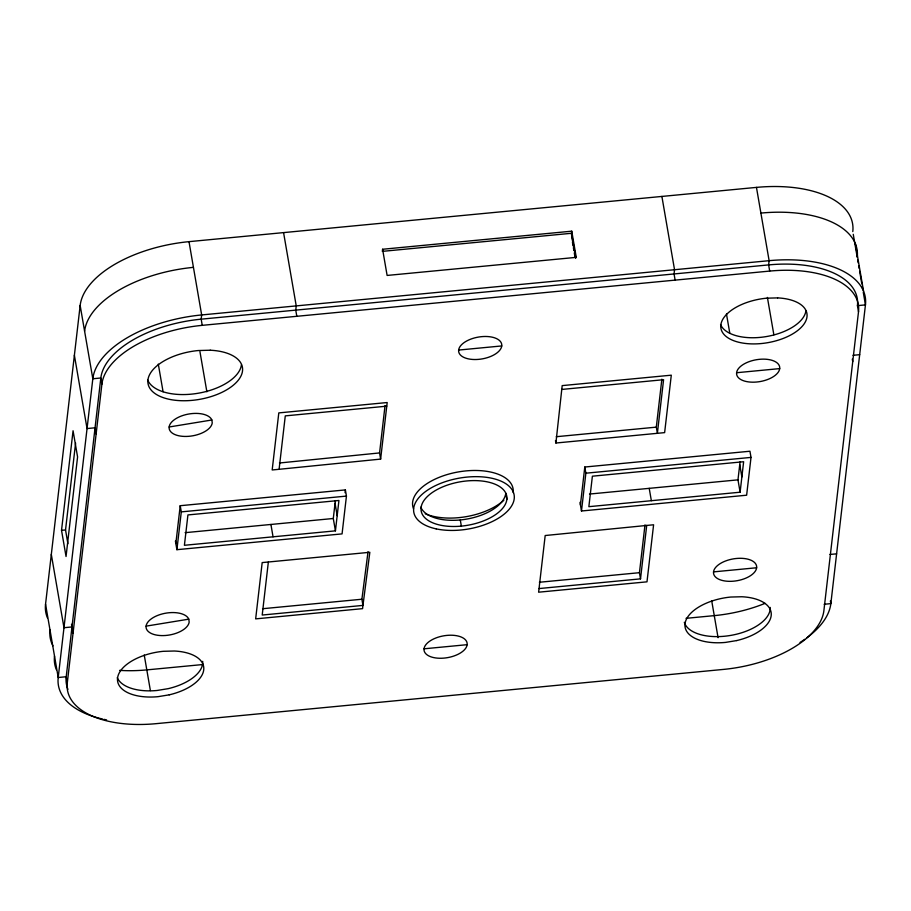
<?xml version="1.0" encoding="UTF-8"?>
<svg xmlns="http://www.w3.org/2000/svg" width="911" height="911" viewBox="0 0 911 911"><rect width="100%" height="100%" fill="white"/><g stroke="black" fill="none" stroke-linecap="round" stroke-linejoin="round"><path stroke-width="1.37" d="M555.904 443.019L562.189 385.615L671.293 375.184L664.631 432.623L555.904 443.019L555.471 440.548M47.429 617.863A103.9 52.736 -9.8 0 1 45.55 604.209L80.157 305.47A103.9 52.736 -9.8 0 1 188.998 241.654L756.46 187.393A103.9 52.736 -9.8 0 1 852.787 231.588M61.527 530.327L73.062 430.755L77.583 456.923L66.047 556.507L61.527 530.327L65.535 529.951L75.602 442.985M857.433 305.652L858.504 311.824L823.897 610.564A95.792 48.613 -9.8 0 1 723.55 669.403L156.1 723.664A95.792 48.613 -9.8 0 1 67.289 682.92L101.895 384.18L100.825 377.997A95.792 48.613 -9.8 0 1 201.172 319.169L768.633 264.907A95.792 48.613 -9.8 0 1 857.433 305.652L865.45 304.889L863.275 292.283M175.846 543.514L180.219 505.707L345.383 489.913L346.442 496.096L342.069 533.892L176.905 549.686L175.413 541.043M176.905 549.686L181.289 511.88L180.219 505.707M268.358 561.996L262.209 615.039L362.954 605.405L369.832 552.294L262.186 562.588L255.661 618.876L362.578 608.65L362.954 605.405L361.895 599.233L368.044 551.713M279.096 469.302L380.627 459.098L387.186 402.537L278.8 412.899L272.184 469.962L279.096 469.302L285.28 415.883L386.765 406.169M335.43 530.851L338.938 500.492L187.928 514.931L184.409 545.29L335.43 530.851L333.289 518.496L335.373 500.56M345.053 492.714L345.383 489.913M382.597 249.261L387.118 275.441L576.264 257.357L571.744 231.178L382.597 249.261L382.347 251.368L571.504 233.284L575.786 258.086M380.627 459.098L379.568 452.926L385.046 405.566M571.379 234.343L571.744 231.178M580.421 504.831L584.794 467.024L749.947 451.23L751.017 457.402L746.633 495.208L581.48 511.003L579.988 502.36M581.48 511.003L585.864 473.196L584.794 467.024M539.039 588.563L640.513 578.861L639.442 572.689L644.988 524.895M561.745 389.441L663.584 379.705L657.378 433.317L656.307 427.145L661.864 379.17M640.513 578.861L646.708 525.442L653.597 524.782L646.992 581.833L538.617 592.196L545.188 535.531L646.708 525.442M740.108 492.213L743.638 461.729L592.389 476.191L588.859 506.675L740.108 492.213L737.978 479.858L740.062 461.854M169.161 426.986L211.853 419.994L212.24 422.863A21.818 11.069 -9.8 0 1 180.412 436.073A21.818 11.069 -9.8 0 1 177.861 417.557A21.818 11.069 -9.8 0 1 211.853 419.994M146.09 626.142L188.782 619.161L189.169 622.019A21.818 11.069 -9.8 0 1 157.341 635.229A21.818 11.069 -9.8 0 1 154.79 616.724A21.818 11.069 -9.8 0 1 188.782 619.161M279.438 462.993L379.568 452.926M101.895 384.18A95.792 48.613 -9.8 0 1 202.242 325.341L769.693 271.079A95.792 48.613 -9.8 0 1 858.504 311.824M458.654 350.063L501.745 345.941A21.818 11.069 -9.8 0 0 470.566 339.211A21.818 11.069 -9.8 0 0 468.288 358.854A21.818 11.069 -9.8 0 0 501.745 345.941M853.003 355.313L859.688 354.675M736.623 372.724L779.702 368.602A21.818 11.069 -9.8 0 0 748.523 361.872A21.818 11.069 -9.8 0 0 746.257 381.515A21.818 11.069 -9.8 0 0 779.702 368.602M556.245 436.711L656.307 427.145M181.289 511.88L346.442 496.096M585.864 473.196L751.017 457.402M185.092 532.673L333.289 518.496M589.508 494.058L737.978 479.858M71.992 626.95L63.975 627.713L51.312 554.423M262.539 608.73L361.895 599.233M539.38 582.254L639.442 572.689M829.932 554.469L836.617 553.831M713.552 571.88L756.631 567.758A21.818 11.069 -9.8 0 0 725.452 561.028A21.818 11.069 -9.8 0 0 723.186 580.671A21.818 11.069 -9.8 0 0 756.631 567.758M824.17 604.266L830.843 603.629L865.45 304.889A103.9 52.736 -9.8 0 0 769.123 260.683L201.661 314.944A103.9 52.736 -9.8 0 0 92.82 378.771L58.213 677.511A103.9 52.736 -9.8 0 0 102.613 719.052M203.267 664.495L146.808 669.892A95.792 48.613 -9.8 0 1 119.626 670.371M686.04 618.33L714.27 615.631A95.792 48.613 -9.8 0 0 765.058 603.355M424.048 648.803L467.138 644.681A21.818 11.069 -9.8 0 0 435.959 637.951A21.818 11.069 -9.8 0 0 433.682 657.594A21.818 11.069 -9.8 0 0 467.138 644.681M855.349 243.647L863.571 291.235M853.254 234.298L857.228 257.289A103.9 52.736 -9.8 0 0 760.901 213.083M857.707 260.09L858.196 262.88M858.674 265.682L859.164 268.483M859.642 271.284L861.817 283.89M862.307 286.68L862.785 289.482M852.309 359.15L852.742 361.61M830.376 600.953L830.843 603.629A103.9 52.736 -9.8 0 1 806.93 637.723M756.46 187.393L769.123 260.683L768.633 264.907L769.693 271.079M767.404 297.43L773.86 334.77M726.477 313.999L729.825 333.358M739.743 464.621L741.873 476.965M661.887 196.434L674.539 269.724L674.049 273.949L675.119 280.121M711.696 600.748L718.073 637.677M649.213 488.353L651.354 500.697M571.618 235.721L573.998 249.5M574.477 252.256L575.422 257.767M572.45 242.28L572.917 245.036M573.395 247.792L573.873 250.548M574.351 253.304L574.83 256.059M506.846 499.444A43.432 22.046 -9.8 0 0 444.784 486.041A43.432 22.046 -9.8 0 0 440.252 525.146A43.432 22.046 -9.8 0 0 506.846 499.444L505.787 493.272A43.432 22.046 -9.8 0 1 465.897 519.224A43.432 22.046 -9.8 0 1 420.791 507.176M460.283 519.953L461.353 526.125M335.054 503.316L337.184 515.672M283.572 232.612L296.234 305.902L295.745 310.127L296.815 316.299M270.92 524.463L273.049 536.818M188.998 241.654L201.661 314.944L201.172 319.169L202.242 325.341M199.953 351.692L206.877 391.798M158.298 364.104L163.08 391.764M144.234 655.009L150.383 690.561M80.157 305.47L92.82 378.771L100.825 377.997L66.218 676.736A95.792 48.613 -9.8 0 0 67.949 689.32M96.122 433.966L95.063 427.794L87.046 428.557L74.383 355.267M65.535 529.951L67.915 543.73M71.525 624.274L73.051 633.122M67.289 682.92L66.218 676.736L58.213 677.511L45.55 604.209M84.598 331.171A103.9 52.736 -9.8 0 1 193.439 267.356M804.72 639.328A103.9 52.736 -9.8 0 1 800.04 642.449M56.391 669.733A103.9 52.736 -9.8 0 1 54.512 656.091M106.587 719.884A103.9 52.736 -9.8 0 1 104.082 719.371M52.952 645.876A103.9 52.736 -9.8 0 1 49.991 629.911M413.548 508.862A50.914 25.838 -9.8 0 1 459.372 471.761A50.914 25.838 -9.8 0 1 513.166 492.566M805.95 310.571A43.637 22.149 -9.8 0 1 765.878 336.649A43.637 22.149 -9.8 0 1 720.567 324.544M770.216 607.421A43.671 22.171 -9.8 0 1 730.85 635.388A43.671 22.171 -9.8 0 1 684.309 622.304M202.697 661.352A43.637 22.149 -9.8 0 1 168.182 688.659L156.943 690.492A43.637 22.149 -9.8 0 1 117.28 677.67M503.829 500.264A50.914 25.838 -9.8 0 1 425.221 513.793M241.438 364.742A47.896 24.312 -9.8 0 1 197.471 393.358A47.896 24.312 -9.8 0 1 147.73 380.081M169.252 694.831L158.013 696.676A43.637 22.149 -9.8 0 1 117.553 678.114A43.637 22.149 -9.8 0 1 163.263 651.308L174.331 651.012A43.637 22.149 -9.8 0 1 203.722 669.87A43.637 22.149 -9.8 0 1 169.252 694.831M736.703 640.57L725.463 642.414A43.637 22.149 -9.8 0 1 685.015 623.853A43.637 22.149 -9.8 0 1 730.724 597.047L741.782 596.751A43.637 22.149 -9.8 0 1 771.184 615.608A43.637 22.149 -9.8 0 1 736.703 640.57M777.618 297.897L766.561 298.182A43.637 22.149 -9.8 0 0 723.767 334.189A43.637 22.149 -9.8 0 0 795.246 332.287A43.637 22.149 -9.8 0 0 777.618 297.897M210.247 350.223L198.108 350.553A47.896 24.312 -9.8 0 0 151.146 390.067A47.896 24.312 -9.8 0 0 229.595 387.984A47.896 24.312 -9.8 0 0 210.247 350.223M436.175 528.87A50.914 25.838 -9.8 0 0 514.225 498.738A50.914 25.838 -9.8 0 0 441.482 483.035A50.914 25.838 -9.8 0 0 436.175 528.87"/></g></svg>
